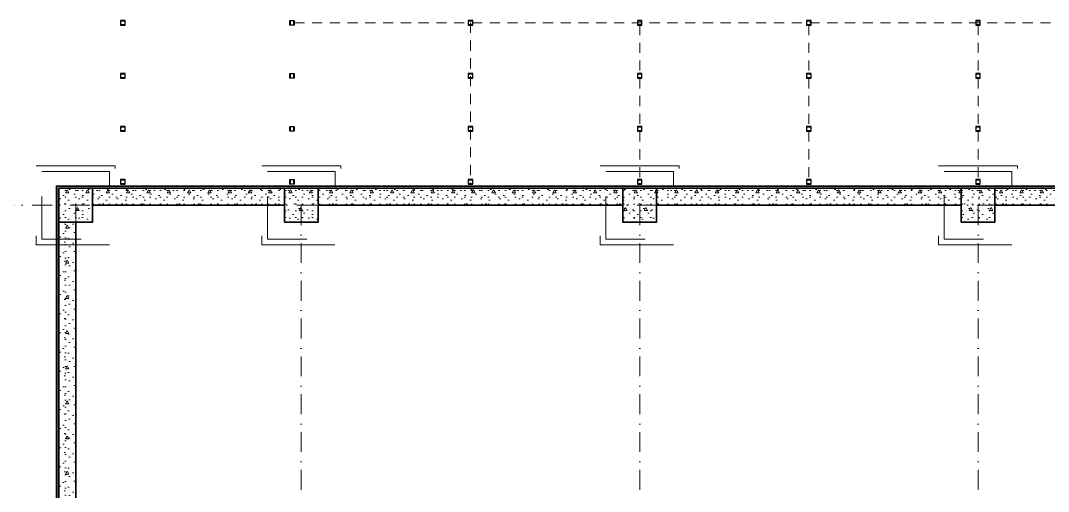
# Model space of a CAD drawing. Header units: millimetres. Extents: x -10605 to 101260, y -15987 to 46355.
# Drawn here: x -979 to 17248, y 34924 to 43275 of the extents above; entities that cross this region are included whole.
import ezdxf
from ezdxf.enums import TextEntityAlignment as Align

# ---------------------------------------------------------------- set-up
doc = ezdxf.new("R2010")
doc.units = ezdxf.units.MM
doc.header["$MEASUREMENT"] = 0
for name, pattern in [('Dashed', [2903.22, 1451.61, -1451.61]), ('Dot & Dashed', [670.277762, 352.777767, -176.388884, 0, -141.111112]), ('thk_line_type', [315, 180, -135])]:
    doc.linetypes.add(name, pattern=pattern)
for name, color, linetype in [('Металлический каркас здания', 7, 'Continuous'), ('Оси', 7, 'Continuous'), ('Стены', 7, 'Continuous')]:
    doc.layers.add(name, color=color, linetype=linetype)
for name, color, linetype, lineweight in [('Металлический каркас здания_Ном._пера__91', 255, 'Continuous', 0), ('Металлический каркас здания_Ном._пера__98', 7, 'Continuous', 25), ('Оси_Ном._пера__200', 7, 'Continuous', 0), ('Стены _Ном._пера__200', 7, 'Continuous', 0), ('Стены _Ном._пера__97', 7, 'Continuous', 35), ('Стены _Ном._пера__99', 7, 'Continuous', 15)]:
    doc.layers.add(name, color=color, linetype=linetype, lineweight=lineweight)
doc.layers.add('Стены _Ном._пера__2', color=7, linetype='Continuous', lineweight=0, true_color=0xc2747474)
doc.styles.add('РЎР“Р•РќР•Р\xa0РР\xa0_РЎРўРР›Р¬_1', font='arial.ttf')
pattern_1 = [(0, (0, 0), (0, 623.538), [60, -300]), (0, (180, 311.8), (0, 623.538), [60, -300]), (60, (0, 0), (-540, 311.769), [60, -300]), (60, (360, 0), (-540, 311.769), [60, -300]), (120, (60, 0), (540, 311.769), [60, -300]), (120, (420, 0), (540, 311.769), [60, -300]), (0, (0, 60), (0, 120), [0, -120, 0, -180]), (45, (60, 60), (-84.85282, 84.85282), [0, -90, 0, -150])]

# ---------------------------------------------------------------- blocks, each defined once
blk = doc.blocks.new('Колонна SHS ГК 27')
at = {"layer": 'Металлический каркас здания_Ном._пера__98', "linetype": 'Continuous', "lineweight": 0, "true_color": 0xffffff}
h = blk.add_hatch(dxfattribs=at)
h.set_pattern_fill('Barabбs_tйglakц_бllу', style=0, pattern_type=2)
h.set_pattern_definition([(90, (0, 0), (-60, 0), [])])
h.paths.add_polyline_path([(-40, -40), (40, -40), (40, 40), (-40, 40)])
h.paths.add_polyline_path([(-33.7, -33.7), (-33.7, 33.7), (33.7, 33.7), (33.7, -33.7)], flags=0)
at = {"layer": 'Металлический каркас здания_Ном._пера__98', "color": 7, "linetype": 'Continuous', "lineweight": 25}
for p, q in [((40, 40), (-40, 40)), ((-40, 40), (-40, -40)), ((-33.7, -33.7), (-33.7, 33.7)), ((-33.7, 33.7), (33.7, 33.7)), ((33.7, 33.7), (33.7, -33.7)), ((40, -40), (40, 40)), ((-40, -40), (40, -40)), ((33.7, -33.7), (-33.7, -33.7))]:
    blk.add_line(p, q, dxfattribs=at)
blk = doc.blocks.new('Перекрытие_255', base_point=(-700, 40700))
at = {"layer": 'Стены _Ном._пера__200', "color": 7, "linetype": 'Dashed', "lineweight": 0, "flags": 128}
blk.add_lwpolyline([(-700, 40700), (700, 40700), (700, 39300), (-700, 39300)], close=True, dxfattribs=at)
blk = doc.blocks.new('Перекрытие_256', base_point=(-600, 40600))
at = {"layer": 'Стены _Ном._пера__200', "color": 7, "linetype": 'Dashed', "lineweight": 0, "flags": 128}
blk.add_lwpolyline([(-600, 40600), (600, 40600), (600, 39400), (-600, 39400)], close=True, dxfattribs=at)
blk = doc.blocks.new('Перекрытие_257', base_point=(3300, 40700))
at = {"layer": 'Стены _Ном._пера__200', "color": 7, "linetype": 'Dashed', "lineweight": 0, "flags": 128}
blk.add_lwpolyline([(3300, 40700), (4700, 40700), (4700, 39300), (3300, 39300)], close=True, dxfattribs=at)
blk = doc.blocks.new('Перекрытие_258', base_point=(3400, 40600))
at = {"layer": 'Стены _Ном._пера__200', "color": 7, "linetype": 'Dashed', "lineweight": 0, "flags": 128}
blk.add_lwpolyline([(3400, 40600), (4600, 40600), (4600, 39400), (3400, 39400)], close=True, dxfattribs=at)
blk = doc.blocks.new('Перекрытие_287', base_point=(15300, 40700))
at = {"layer": 'Стены _Ном._пера__200', "color": 7, "linetype": 'Dashed', "lineweight": 0, "flags": 128}
blk.add_lwpolyline([(15300, 40700), (16700, 40700), (16700, 39300), (15300, 39300)], close=True, dxfattribs=at)
blk = doc.blocks.new('Перекрытие_288', base_point=(15400, 40600))
at = {"layer": 'Стены _Ном._пера__200', "color": 7, "linetype": 'Dashed', "lineweight": 0, "flags": 128}
blk.add_lwpolyline([(15400, 40600), (16600, 40600), (16600, 39400), (15400, 39400)], close=True, dxfattribs=at)
blk = doc.blocks.new('Перекрытие_289', base_point=(9300, 40700))
at = {"layer": 'Стены _Ном._пера__200', "color": 7, "linetype": 'Dashed', "lineweight": 0, "flags": 128}
blk.add_lwpolyline([(9300, 40700), (10700, 40700), (10700, 39300), (9300, 39300)], close=True, dxfattribs=at)
blk = doc.blocks.new('Перекрытие_290', base_point=(9400, 40600))
at = {"layer": 'Стены _Ном._пера__200', "color": 7, "linetype": 'Dashed', "lineweight": 0, "flags": 128}
blk.add_lwpolyline([(9400, 40600), (10600, 40600), (10600, 39400), (9400, 39400)], close=True, dxfattribs=at)
blk = doc.blocks.new('Стена_3', base_point=(98225, 40225))
at = {"layer": 'Стены', "linetype": 'Continuous', "lineweight": 0, "true_color": 0xffffff}
for points in [[(-334, 40329), (-328, 40329), (-334, 40335)], [(-334, 40335), (-328, 40329), (-328, 40335)], [(98329, 40335), (-328, 40335), (-328, 40329), (98329, 40329)]]:
    blk.add_hatch(color=7, dxfattribs=at).paths.add_polyline_path(points)
at = {"layer": 'Стены _Ном._пера__200', "color": 7, "linetype": 'Continuous', "lineweight": 0}
for p, q in [((-334, 40335), (-334, 40329)), ((-328, 40335), (-334, 40335)), ((98329, 40335), (-328, 40335))]:
    blk.add_line(p, q, dxfattribs=at)
at = {"layer": 'Стены _Ном._пера__200', "color": 7, "linetype": 'Continuous', "lineweight": 0, "flags": 128}
blk.add_lwpolyline([(-328, 40329), (98329, 40329)], dxfattribs=at)
at = {"layer": 'Стены _Ном._пера__99', "color": 7, "linetype": 'Continuous', "lineweight": 15}
for p, q in [((-334, 40337), (-336, 40337)), ((98335, 40337), (-334, 40337))]:
    blk.add_line(p, q, dxfattribs=at)
at = {"layer": 'Стены _Ном._пера__99', "color": 7, "linetype": 'Continuous', "lineweight": 15, "flags": 128}
for points in [[(-346, 40346), (-346, 40337)], [(98337, 40346), (-346, 40346)]]:
    blk.add_lwpolyline(points, dxfattribs=at)
blk = doc.blocks.new('Стена_4', base_point=(-225, 40225))
at = {"layer": 'Стены', "linetype": 'Continuous', "lineweight": 0, "true_color": 0xffffff}
blk.add_hatch(color=7, dxfattribs=at).paths.add_polyline_path([(-334, 40329), (-334, -328), (-328, -328), (-328, 40329)])
at = {"layer": 'Стены _Ном._пера__200', "color": 7, "linetype": 'Continuous', "lineweight": 0}
for p, q in [((-334, 40335), (-334, 40329)), ((-334, 40329), (-334, -328))]:
    blk.add_line(p, q, dxfattribs=at)
at = {"layer": 'Стены _Ном._пера__200', "color": 7, "linetype": 'Continuous', "lineweight": 0, "flags": 128}
blk.add_lwpolyline([(-328, -328), (-328, 40329)], dxfattribs=at)
at = {"layer": 'Стены _Ном._пера__99', "color": 7, "linetype": 'Continuous', "lineweight": 15}
for p, q in [((-336, 40337), (-336, 40335)), ((-336, 40335), (-336, -334))]:
    blk.add_line(p, q, dxfattribs=at)
at = {"layer": 'Стены _Ном._пера__99', "color": 7, "linetype": 'Continuous', "lineweight": 15, "flags": 128}
blk.add_lwpolyline([(-346, 40337), (-346, -336)], dxfattribs=at)
blk = doc.blocks.new('Стена_24', base_point=(-300, 28300))
at = {"layer": 'Стены _Ном._пера__2', "linetype": 'Continuous', "lineweight": 0, "true_color": 0x747474}
h = blk.add_hatch(dxfattribs=at)
h.set_pattern_fill('бетон_строительный__2_', color=8, style=0, pattern_type=2)
h.set_pattern_definition(pattern_1)
h.paths.add_polyline_path([(-300, 34300), (0, 34300), (0, 39700), (-300, 39700)])
h = blk.add_hatch(dxfattribs=at)
h.set_pattern_fill('бетон_строительный__2_', color=8, style=0, pattern_type=2)
h.set_pattern_definition(pattern_1)
h.paths.add_polyline_path([(-300, 28300), (0, 28300), (0, 33700), (-300, 33700)])
at = {"layer": 'Стены _Ном._пера__97', "color": 7, "linetype": 'Continuous', "lineweight": 35, "flags": 128}
for points in [[(-300, 39700), (-300, 34300)], [(0, 34300), (0, 39700)], [(-300, 33700), (-300, 28300)], [(0, 28300), (0, 33700)]]:
    blk.add_lwpolyline(points, dxfattribs=at)
blk = doc.blocks.new('Стена_25', base_point=(-300, 40300))
at = {"layer": 'Стены _Ном._пера__2', "linetype": 'Continuous', "lineweight": 0, "true_color": 0x747474}
h = blk.add_hatch(dxfattribs=at)
h.set_pattern_fill('бетон_строительный__2_', color=8, style=0, pattern_type=2)
h.set_pattern_definition(pattern_1)
h.paths.add_polyline_path([(300, 40000), (3700, 40000), (3700, 40300), (300, 40300)])
h = blk.add_hatch(dxfattribs=at)
h.set_pattern_fill('бетон_строительный__2_', color=8, style=0, pattern_type=2)
h.set_pattern_definition(pattern_1)
h.paths.add_polyline_path([(9700, 40300), (4300, 40300), (4300, 40000), (9700, 40000)])
h = blk.add_hatch(dxfattribs=at)
h.set_pattern_fill('бетон_строительный__2_', color=8, style=0, pattern_type=2)
h.set_pattern_definition(pattern_1)
h.paths.add_polyline_path([(10300, 40300), (10300, 40000), (15700, 40000), (15700, 40300)])
h = blk.add_hatch(dxfattribs=at)
h.set_pattern_fill('бетон_строительный__2_', color=8, style=0, pattern_type=2)
h.set_pattern_definition(pattern_1)
h.paths.add_polyline_path([(16300, 40000), (21700, 40000), (21700, 40300), (16300, 40300)])
at = {"layer": 'Стены _Ном._пера__97', "color": 7, "linetype": 'Continuous', "lineweight": 35, "flags": 128}
for points in [[(3700, 40300), (300, 40300)], [(9700, 40300), (4300, 40300)], [(15700, 40300), (10300, 40300)], [(21700, 40300), (16300, 40300)], [(300, 40000), (3700, 40000)], [(4300, 40000), (9700, 40000)], [(10300, 40000), (15700, 40000)], [(16300, 40000), (21700, 40000)]]:
    blk.add_lwpolyline(points, dxfattribs=at)
blk = doc.blocks.new('Колонна_127', base_point=(0, 40000))
at = {"layer": 'Стены', "linetype": 'Continuous', "lineweight": 0, "true_color": 0x000000}
h = blk.add_hatch(dxfattribs=at)
h.set_pattern_fill('бетон_строительный__2_', color=18, style=0, pattern_type=2)
h.set_pattern_definition(pattern_1)
h.paths.add_polyline_path([(-300, 40300), (-300, 39700), (300, 39700), (300, 40300)])
at = {"layer": 'Стены _Ном._пера__97', "color": 7, "linetype": 'Continuous', "lineweight": 35, "flags": 128}
blk.add_lwpolyline([(-300, 40300), (-300, 39700), (300, 39700), (300, 40300)], close=True, dxfattribs=at)
blk = doc.blocks.new('Колонна_128', base_point=(4000, 40000))
at = {"layer": 'Стены', "linetype": 'Continuous', "lineweight": 0, "true_color": 0x000000}
h = blk.add_hatch(dxfattribs=at)
h.set_pattern_fill('бетон_строительный__2_', color=18, style=0, pattern_type=2)
h.set_pattern_definition(pattern_1)
h.paths.add_polyline_path([(3700, 40300), (3700, 39700), (4300, 39700), (4300, 40300)])
at = {"layer": 'Стены _Ном._пера__97', "color": 7, "linetype": 'Continuous', "lineweight": 35, "flags": 128}
blk.add_lwpolyline([(3700, 40300), (3700, 39700), (4300, 39700), (4300, 40300)], close=True, dxfattribs=at)
blk = doc.blocks.new('Колонна_143', base_point=(16000, 40000))
at = {"layer": 'Стены', "linetype": 'Continuous', "lineweight": 0, "true_color": 0x000000}
h = blk.add_hatch(dxfattribs=at)
h.set_pattern_fill('бетон_строительный__2_', color=18, style=0, pattern_type=2)
h.set_pattern_definition(pattern_1)
h.paths.add_polyline_path([(15700, 40300), (15700, 39700), (16300, 39700), (16300, 40300)])
at = {"layer": 'Стены _Ном._пера__97', "color": 7, "linetype": 'Continuous', "lineweight": 35, "flags": 128}
blk.add_lwpolyline([(15700, 40300), (15700, 39700), (16300, 39700), (16300, 40300)], close=True, dxfattribs=at)
blk = doc.blocks.new('Колонна_144', base_point=(10000, 40000))
at = {"layer": 'Стены', "linetype": 'Continuous', "lineweight": 0, "true_color": 0x000000}
h = blk.add_hatch(dxfattribs=at)
h.set_pattern_fill('бетон_строительный__2_', color=18, style=0, pattern_type=2)
h.set_pattern_definition(pattern_1)
h.paths.add_polyline_path([(9700, 40300), (9700, 39700), (10300, 39700), (10300, 40300)])
at = {"layer": 'Стены _Ном._пера__97', "color": 7, "linetype": 'Continuous', "lineweight": 35, "flags": 128}
blk.add_lwpolyline([(9700, 40300), (9700, 39700), (10300, 39700), (10300, 40300)], close=True, dxfattribs=at)
blk = doc.blocks.new('Стандартный Маркер Сетки_2')
at = {"layer": 'Оси_Ном._пера__200', "color": 7, "linetype": 'Dot & Dashed', "lineweight": 0}
blk.add_line((0, 0), (107930, 0), dxfattribs=at)
at = {"layer": 'Оси_Ном._пера__200', "color": 7, "lineweight": 0, "style": 'РЎР“Р•РќР•Р\xa0РР\xa0_РЎРўРР›Р¬_1'}
blk.add_attdef('AC_MarkerText_1', text='', height=300, dxfattribs=at).set_placement((108330, 150), align=Align.TOP_CENTER)
blk = doc.blocks.new('Балка - Швеллер ПП 27')
at = {"layer": 'Металлический каркас здания_Ном._пера__91', "color": 255, "linetype": 'thk_line_type', "lineweight": 0}
blk.add_line((0, 0), (2860, 0), dxfattribs=at)
blk = doc.blocks.new('Балка - Швеллер ПП 27_4')
at = {"layer": 'Металлический каркас здания_Ном._пера__91', "color": 255, "linetype": 'thk_line_type', "lineweight": 0}
blk.add_line((0, 0), (90250, 0), dxfattribs=at)
blk = doc.blocks.new('Балка - Швеллер ПП 27_3')
at = {"layer": 'Металлический каркас здания_Ном._пера__91', "color": 255, "linetype": 'thk_line_type', "lineweight": 0}
blk.add_line((0, 0), (2822, 0), dxfattribs=at)
blk = doc.blocks.new('Стандартный Маркер Сетки_4')
at = {"layer": 'Оси_Ном._пера__200', "color": 7, "linetype": 'Dot & Dashed', "lineweight": 0}
for q in [(55187, 0), (0, 0)]:
    blk.add_line((0, 0), q, dxfattribs=at)
at = {"layer": 'Оси_Ном._пера__200', "color": 7, "lineweight": 0, "style": 'РЎР“Р•РќР•Р\xa0РР\xa0_РЎРўРР›Р¬_1'}
blk.add_attdef('AC_MarkerText_1', text='', height=300, rotation=90, dxfattribs=at).set_placement((55368, -69), align=Align.TOP_CENTER)

msp = doc.modelspace()

# ---------------------------------------------------------------- block references
at = {"layer": 'Металлический каркас здания', "color": 7, "linetype": 'Continuous', "lineweight": 9, "xscale": -1, "zscale": 1000, "rotation": 180}
msp.add_blockref('Балка - Швеллер ПП 27_4', (3875, 43237.49337), dxfattribs=at)
at = {"layer": 'Металлический каркас здания', "color": 7, "linetype": 'Continuous', "lineweight": 9, "zscale": 1000, "rotation": 270}
for name, p in [('Балка - Швеллер ПП 27', (7000.00007, 43234.99337)), ('Балка - Швеллер ПП 27_3', (10000.00007, 43197.49337)), ('Балка - Швеллер ПП 27_3', (13000.00007, 43197.49337)), ('Балка - Швеллер ПП 27_3', (16000.00007, 43197.49337))]:
    msp.add_blockref(name, p, dxfattribs=at)
at = {"layer": 'Металлический каркас здания_Ном._пера__98', "color": 7, "linetype": 'Continuous', "lineweight": 25, "zscale": 1000}
for p, rotation in [((835, 43234.99337), 180), ((7000.00007, 43234.99337), 90), ((10000.00007, 43234.99337), 90), ((13000.00007, 43234.99337), 90), ((16000.00007, 43234.99337), 90), ((835, 42294.99562), 180), ((7000.00007, 42294.99562), 90), ((10000.00007, 42294.99562), 90), ((13000.00007, 42294.99562), 90), ((16000.00007, 42294.99562), 90), ((835, 41354.99787), 180), ((7000.00007, 41354.99787), 90), ((10000.00007, 41354.99787), 90), ((13000.00007, 41354.99787), 90), ((16000.00007, 41354.99787), 90), ((835, 40415.00012), 180), ((7000.00007, 40415.00012), 90), ((10000.00007, 40415.00012), 90), ((13000.00007, 40415.00012), 90), ((16000.00007, 40415.00012), 90)]:
    msp.add_blockref('Колонна SHS ГК 27', p, dxfattribs=dict(at, rotation=rotation))
at = {"layer": 'Металлический каркас здания_Ном._пера__98', "color": 7, "linetype": 'Continuous', "lineweight": 25, "xscale": -1, "zscale": 1000, "rotation": 90}
for p in [(3835, 43234.99337), (3835, 42294.99562), (3835, 41354.99787), (3835, 40415.00012)]:
    msp.add_blockref('Колонна SHS ГК 27', p, dxfattribs=at)
at = {"layer": 'Оси', "color": 8, "linetype": 'Continuous', "lineweight": 0, "true_color": 0x747474, "xscale": -1, "zscale": 1000}
msp.add_blockref('Стандартный Маркер Сетки_2', (98125.00021, 40000.00005), dxfattribs=at)
at = {"layer": 'Оси', "color": 8, "linetype": 'Continuous', "lineweight": 0, "true_color": 0x747474, "zscale": 1000, "rotation": 270}
for p in [(0, 40000.00005), (4000, 40000.00005), (10000, 40000.00005), (16000.00006, 40000.00005)]:
    msp.add_blockref('Стандартный Маркер Сетки_4', p, dxfattribs=at)
at = {"layer": 'Стены', "color": 7, "linetype": 'Dashed', "lineweight": 0}
for name, p in [('Перекрытие_255', (-700, 40700.00005)), ('Перекрытие_257', (3300, 40700.00005)), ('Перекрытие_289', (9300, 40700.00005)), ('Перекрытие_287', (15300, 40700.00005)), ('Перекрытие_256', (-600, 40600.00005)), ('Перекрытие_258', (3400, 40600.00005)), ('Перекрытие_290', (9400, 40600.00005)), ('Перекрытие_288', (15400, 40600.00005))]:
    msp.add_blockref(name, p, dxfattribs=at)
at = {"layer": 'Стены', "color": 7, "lineweight": 35}
for name, p in [('Стена_3', (98225.35554, 40225.35464)), ('Стена_4', (-224.59482, 40225.35464)), ('Колонна_127', (0, 40000.00005)), ('Стена_25', (-300, 40300.00005)), ('Колонна_128', (4000, 40000.00005)), ('Колонна_144', (10000, 40000.00005)), ('Колонна_143', (16000, 40000.00005)), ('Стена_24', (-300, 28300.00005))]:
    msp.add_blockref(name, p, dxfattribs=at)

doc.saveas('drawing.dxf')
